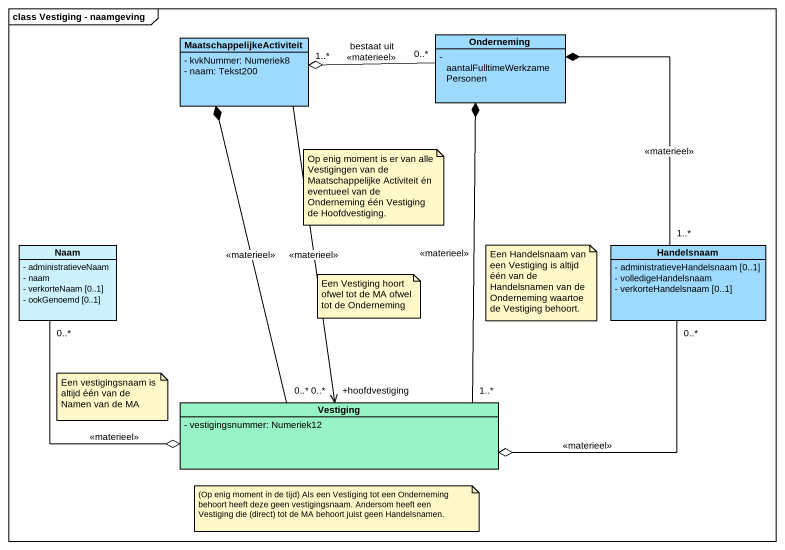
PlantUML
@startuml
mainframe class Vestiging - naamgeving
hide circle
hide empty members
skinparam classAttributeIconSize 0
class Onderneming #9EDAFD {
  - aantalFulltimeWerkzamePersonen
}
class MaatschappelijkeActiviteit #9EDAFD {
  - kvkNummer: Numeriek8
  - naam: Tekst200
}
class Naam #CCF2FE {
  - administratieveNaam
  - naam
  - verkorteNaam [0..1]
  - ookGenoemd [0..1]
}
class Handelsnaam #9EDAFD {
  - administratieveHandelsnaam [0..1]
  - volledigeHandelsnaam
  - verkorteHandelsnaam [0..1]
}
class Vestiging #97F3C5 {
  - vestigingsnummer: Numeriek12
}
MaatschappelijkeActiviteit "1..*" o-right- "0..*" Onderneming : bestaat uit\n<<materieel>>
MaatschappelijkeActiviteit --> "+hoofdvestiging\n0..*" Vestiging : <<materieel>>
Naam "0..*" -right-o Vestiging : <<materieel>>
Handelsnaam "1..*" -up-* Onderneming : <<materieel>>
Handelsnaam "0..*" -left-o Vestiging : <<materieel>>
Vestiging "1..*" -up-* Onderneming : <<materieel>>
Vestiging "0..*" -up-* MaatschappelijkeActiviteit : <<materieel>>
note as N1
  Op enig moment is er van alle Vestigingen van de Maatschappelijke Activiteit én eventueel van de Onderneming één Vestiging de Hoofdvestiging.
end note
note as N2
  Een Handelsnaam van een Vestiging is altijd één van de Handelsnamen van de Onderneming waartoe de Vestiging behoort.
end note
note as N3
  Een Vestiging hoort ofwel tot de MA ofwel tot de Onderneming
end note
note as N4
  Een vestigingsnaam is altijd één van de Namen van de MA
end note
note as N5
  (Op enig moment in de tijd) Als een Vestiging tot een Onderneming behoort heeft deze geen vestigingsnaam. Andersom heeft een Vestiging die (direct) tot de MA behoort juist geen Handelsnamen.
end note
@enduml
